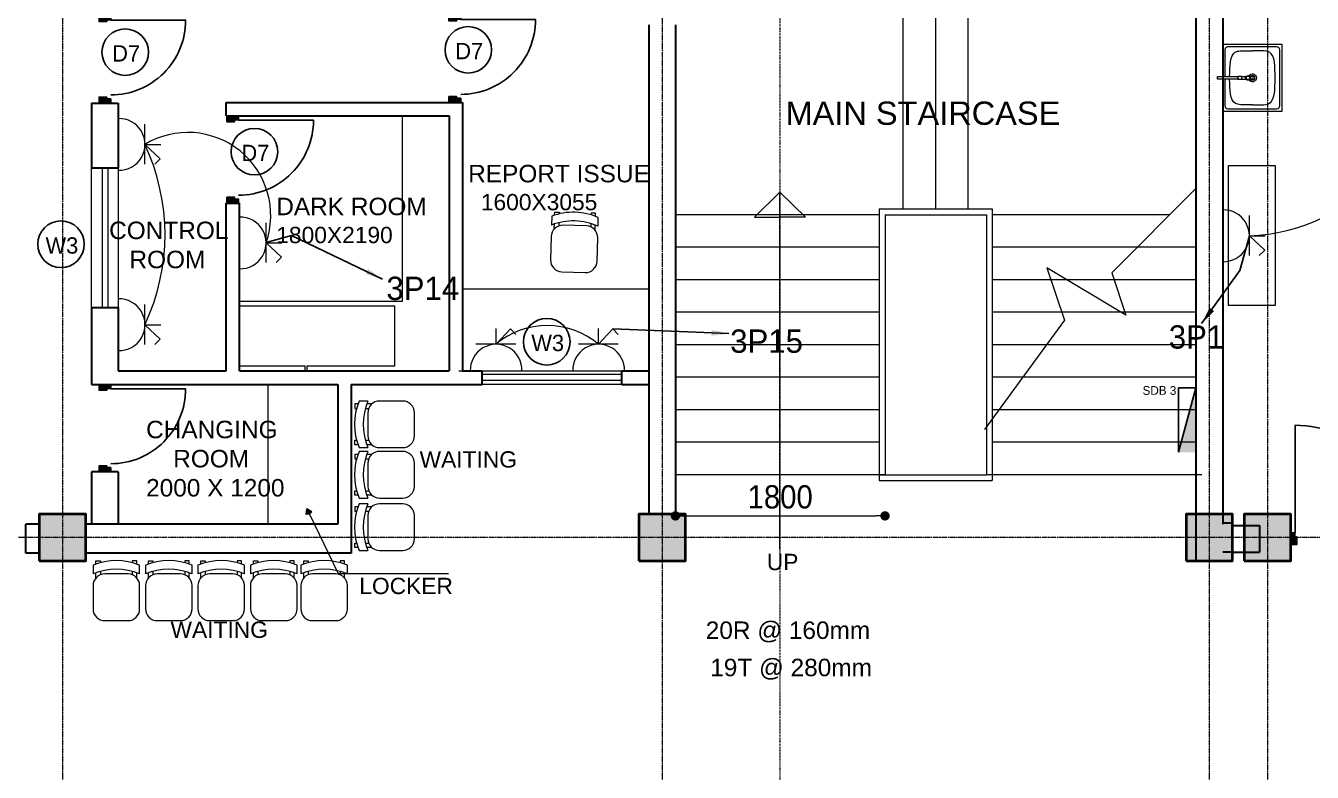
# Model space of a CAD drawing. Header units: inches. Extents: x -3071 to 2534411, y -17796 to 388172.
# Drawn here: x 1739535 to 1750585, y 306083 to 312490 of the extents above; entities that cross this region are included whole.
import ezdxf
from ezdxf.enums import TextEntityAlignment as Align

# ---------------------------------------------------------------- set-up
doc = ezdxf.new("R2010")
doc.units = ezdxf.units.IN
doc.header["$MEASUREMENT"] = 0
doc.linetypes.add('ACAD_ISO08W100', pattern=[36, 24, -3, 6, -3])
doc.linetypes.add('DASHDOT2', pattern=[12.7, 6.35, -3.175, 0, -3.175])
for name, color, linetype, lineweight in [('001-Archi- door window elevation', 92, 'Continuous', 25), ('001-Archi-Opening Tags', 14, 'Continuous', 25), ('002-Archi- Opening', 90, 'Continuous', 25), ('4 DB BOXES', 3, 'Continuous', 25), ('5 DB BOXES', 3, 'Continuous', 25), ('A .4 col', 5, 'Continuous', 40), ('A 0.05 hatch', 252, 'Continuous', 5), ('A 0.09 Furniture', 30, 'Continuous', 5), ('A 0.13 dw', 3, 'Continuous', 13), ('A 0.13 sanitary', 8, 'Continuous', 13), ('A 0.40 wall', 160, 'Continuous', 40), ('cen', 50, 'ACAD_ISO08W100', 5), ('DIM', 161, 'Continuous', 15), ('p1 walls stone outline', 4, 'Continuous', 30), ('Power Sockets City supply', 141, 'Continuous', 13), ('section', 6, 'DASHDOT2', 20), ('text', 7, 'Continuous', 25)]:
    doc.layers.add(name, color=color, linetype=linetype, lineweight=lineweight)
doc.layers.add('Wires', color=1, linetype='Continuous')
doc.styles.add('AERIAL', font='arial.ttf', dxfattribs={"height": 10})
doc.styles.add('Archi 100', font='GOTHIC.TTF', dxfattribs={"height": 200})
doc.styles.add('ARIAL', font='arial.ttf', dxfattribs={"width": 0.9})
doc.styles.add('CG', font='GOTHIC.TTF', dxfattribs={"height": 40})
doc.dimstyles.new('Archi 100', dxfattribs={"dimtxt": 200, "dimasz": 150, "dimexe": 150, "dimexo": 300, "dimgap": 50, "dimtad": 1, "dimdec": 0, "dimrnd": 5, "dimzin": 0, "dimdsep": 46, "dimtxsty": 'Archi 100', "dimblk": 'ARCHTICK', "dimcen": 0.09, "dimdle": 150, "dimclrd": 256, "dimclre": 256, "dimclrt": 256, "dimadec": 0, "dimazin": 0, "dimtfac": 1, "dimtdec": 0, "dimtix": 1, "dimtofl": 0, "dimtmove": 0, "dimatfit": 3, "dimfxl": 150, "dimfxlon": 1, "dimtolj": 1, "dimtzin": 0, "dimlwd": -1, "dimlwe": -1, "dimarcsym": 0})
doc.dimstyles.new('el to el 200', dxfattribs={"dimtxt": 200, "dimasz": 80, "dimexe": 150, "dimexo": 150, "dimgap": 60, "dimtad": 1, "dimdec": 1, "dimlfac": -1, "dimrnd": 1, "dimdsep": 46, "dimtxsty": 'ARIAL', "dimblk": 'DOT', "dimcen": 1, "dimdle": 25, "dimse1": 1, "dimse2": 1, "dimclrd": 256, "dimclre": 256, "dimclrt": 256, "dimadec": 0, "dimazin": 0, "dimtfac": 1, "dimtdec": 1, "dimtix": 1, "dimtmove": 1, "dimatfit": 0, "dimfxl": 400, "dimfxlon": 1, "dimlwd": 9, "dimlwe": 9, "dimarcsym": 0})

# ---------------------------------------------------------------- blocks, each defined once
blk = doc.blocks.new('_Dot')
at = {"color": 0, "linetype": 'ByBlock', "lineweight": -2}
blk.add_line((-0.5, 0), (-1, 0), dxfattribs=at)
at = {"color": 0, "linetype": 'ByBlock', "const_width": 0.5}
blk.add_lwpolyline([(-0.25, 0, 1), (0.25, 0, 1)], format="xyb", close=True, dxfattribs=at)
blk = doc.blocks.new('*D1289')
at = {"layer": 'Defpoints', "color": 0, "ltscale": 20, "transparency": 16777216}
for p in [(1745115, 308636), (1746915, 308636), (1746915, 308283)]:
    blk.add_point(p, dxfattribs=at)
at = {"layer": 'DIM', "lineweight": 9, "ltscale": 20, "transparency": 16777216}
blk.add_line((1745195, 308283), (1746835, 308283), dxfattribs=at)
at = {"layer": 'DIM', "lineweight": 9, "ltscale": 20, "transparency": 16777216, "xscale": 80, "yscale": 80, "zscale": 80}
for p, rotation in [((1745115, 308283), 179.9999999999999), ((1746915, 308283), 359.9999999999999)]:
    blk.add_blockref('_Dot', p, dxfattribs=dict(at, rotation=rotation))
at = {"layer": 'DIM', "ltscale": 20, "transparency": 16777216, "insert": (1746015, 308445), "char_height": 200, "attachment_point": 5, "style": 'ARIAL'}
blk.add_mtext('1800', dxfattribs=at)
blk = doc.blocks.new('*U683')
at = {"ltscale": 100}
for points in [[(5, 50), (5, -50), (55, -50), (55, 15), (40, 15), (40, 50)], [(745, 50), (745, -50), (695, -50), (695, 15), (710, 15), (710, 50)]]:
    blk.add_hatch(color=256, dxfattribs=at).paths.add_polyline_path(points)
blk.add_lwpolyline([(43, 50), (43, 684, -0.414214), (677, 50)], format="xyb", dxfattribs=at)
for points in [[(5, 50), (5, -50), (55, -50), (55, 15), (40, 15), (40, 50)], [(745, 50), (745, -50), (695, -50), (695, 15), (710, 15), (710, 50)]]:
    blk.add_lwpolyline(points, close=True)
blk = doc.blocks.new('chair ordinary plan')
at = {"linetype": 'Continuous'}
for p, q in [((100, 515), (-100, 515)), ((-200, 415), (-200, 215)), ((200, 215), (200, 415)), ((-200, 115), (-200, 40)), ((-100, 115), (100, 115)), ((200, 40), (200, 115))]:
    blk.add_line(p, q, dxfattribs=at)
for points in [[(-175, 149), (-175, 105)], [(-137, 94), (-137, 122)], [(137, 94), (137, 122)], [(175, 149), (175, 105)], [(-175, 30), (-175, 3), (-137, 3), (-137, 19)], [(175, 30), (175, 3), (137, 3), (137, 19)]]:
    blk.add_lwpolyline(points, dxfattribs=at)
for centre, radius, start, end in [((-100, 415), 100, 90, 180), ((100, 415), 100, 0, 90), ((-100, 215), 100, 180, 270), ((0, 595), 520, 247.3799, 292.6201), ((100, 215), 100, 270, 0), ((0, 520), 520, 247.3799, 292.6201)]:
    blk.add_arc(centre, radius, start, end, dxfattribs=at)
blk = doc.blocks.new('window tag')
blk.add_circle((0, 0), 200)
at = {"style": 'Archi 100', "flags": 1}
for tag, p in [('WIDTH', (15, 174.5)), ('HEIGHT', (-4.5, -348.5))]:
    blk.add_attdef(tag, p, '', height=200, dxfattribs=at)
at = {"style": 'Archi 100'}
blk.add_attdef('SYMBOL', text='', height=200, dxfattribs=at).set_placement((8, -10.5), align=Align.MIDDLE_CENTER)
blk = doc.blocks.new('vfrfrfef')
at = {"layer": 'A 0.13 dw'}
for points in [[(1185496, 370608), (1185496, 370378), (1184296, 370378), (1184296, 370608)], [(1184296, 370465), (1185496, 370465), (1185496, 370515), (1184296, 370515)]]:
    blk.add_lwpolyline(points, close=True, dxfattribs=at)
blk = doc.blocks.new('BGGR')
at = {"layer": 'A 0.13 dw'}
for points in [[(1190600, 331349), (1190600, 331464), (1191800, 331464), (1191800, 331349)], [(1191800, 331434), (1190600, 331434), (1190600, 331384), (1191800, 331384)]]:
    blk.add_lwpolyline(points, close=True, dxfattribs=at)
blk = doc.blocks.new('bench 0400 x 1200 plan')
at = {"color": 0, "linetype": 'Continuous'}
blk.add_lwpolyline([(1200, 0), (0, 0), (0, 400), (1200, 400)], close=True, dxfattribs=at)
blk = doc.blocks.new('*U654')
at = {"ltscale": 100}
for points in [[(5, 50), (5, -50), (55, -50), (55, 15), (40, 15), (40, 50)], [(995, 50), (995, -50), (945, -50), (945, 15), (960, 15), (960, 50)]]:
    blk.add_hatch(color=256, dxfattribs=at).paths.add_polyline_path(points)
blk.add_lwpolyline([(43, 50), (43, 964, -0.414214), (957, 50)], format="xyb", dxfattribs=at)
for points in [[(5, 50), (5, -50), (55, -50), (55, 15), (40, 15), (40, 50)], [(995, 50), (995, -50), (945, -50), (945, 15), (960, 15), (960, 50)]]:
    blk.add_lwpolyline(points, close=True)
blk = doc.blocks.new('tap bib short neck plan')
at = {"linetype": 'Continuous'}
blk.add_lwpolyline([(39, 10), (0, 10), (0, -10), (39, -10)], dxfattribs=at)
blk.add_lwpolyline([(74, -8), (95, -8, 1), (95, 8), (74, 8)], format="xyb", dxfattribs=at)
for radius in [20, 15]:
    blk.add_circle((56, 0), radius, dxfattribs=at)
blk = doc.blocks.new('basin')
at = {"layer": 'A 0.13 sanitary', "extrusion": (0, 0, -1)}
blk.add_lwpolyline([(179136, -195359), (179412, -195359), (179412, -194849), (178840, -194849), (178840, -195359), (179115, -195359)], dxfattribs=at)
blk.add_lwpolyline([(179136, -195339), (179367, -195339, 0.414214), (179392, -195314), (179392, -194894, 0.414214), (179367, -194869), (178885, -194869, 0.414214), (178860, -194894), (178860, -195314, 0.414214), (178885, -195339), (179115, -195339)], format="xyb", dxfattribs=at)
at = {"layer": 'A 0.13 sanitary'}
for points in [[(-179112, -195198), (-179139, -195198), (-179139, -195228), (-179112, -195228)], [(-179115, -195228), (-179136, -195228), (-179136, -195404), (-179115, -195404)]]:
    blk.add_lwpolyline(points, close=True, dxfattribs=at)
for radius, start, end in [(35, 300.7574, 239.2426), (21, 293.8762, 246.1238)]:
    blk.add_arc((-179126, -195104), radius, start, end, dxfattribs=at)
for points, knots in [([(-179358, -195104), (-179358, -195011), (-179358, -194909), (-179126, -194909), (-178893, -194909), (-178893, -195009), (-178893, -195104)], [342.783985, 342.783985, 342.783985, 342.783985, 446.898133, 685.56797, 924.237807, 1028.351955, 1028.351955, 1028.351955, 1028.351955]), ([(-179358, -195104), (-179358, -195196), (-179358, -195296), (-179228, -195299), (-179136, -195299)], [342.783985, 342.783985, 342.783985, 342.783985, 446.898133, 676.81216, 676.81216, 676.81216, 676.81216]), ([(-179115, -195299), (-179023, -195299), (-178893, -195296), (-178893, -195199), (-178893, -195104)], [694.323773, 694.323773, 694.323773, 694.323773, 924.237807, 1028.351955, 1028.351955, 1028.351955, 1028.351955])]:
    blk.add_open_spline(points, degree=3, knots=knots, dxfattribs=at)
at = {"layer": 'A 0.13 sanitary', "extrusion": (0, 0, -1), "zscale": -1, "rotation": 89.99999999999999}
blk.add_blockref('tap bib short neck plan', (179126, -195198), dxfattribs=at)
blk = doc.blocks.new('_ArchTick')
at = {"color": 0, "linetype": 'ByBlock', "const_width": 0.15}
blk.add_lwpolyline([(-0.5, -0.5), (0.5, 0.5)], dxfattribs=at)
blk = doc.blocks.new('*D1627')
at = {"transparency": 16777216}
for p, q in [((1765924, 312897), (1765924, 313047)), ((1765774, 312897), (1766074, 312897)), ((1765774, 312516), (1766074, 312516)), ((1765924, 312516), (1765924, 312366))]:
    blk.add_line(p, q, dxfattribs=at)
at = {"layer": 'Defpoints', "color": 0, "transparency": 16777216}
for p in [(1764300, 312897), (0, 312516), (1765924, 312516)]:
    blk.add_point(p, dxfattribs=at)
at = {"transparency": 16777216, "xscale": 150, "yscale": 150, "zscale": 150}
for p, rotation in [((1765924, 312897), 270), ((1765924, 312516), 90)]:
    blk.add_blockref('_ArchTick', p, dxfattribs=dict(at, rotation=rotation))
at = {"transparency": 16777216, "insert": (1765769, 312706), "char_height": 200, "attachment_point": 5, "rotation": 90, "style": 'Archi 100'}
blk.add_mtext('\\A1;380', dxfattribs=at)
blk = doc.blocks.new('*D1628')
at = {"transparency": 16777216}
for p, q in [((1623, 312666), (1623, 308147)), ((1473, 312516), (1773, 312516)), ((1773, 308297), (1473, 308297))]:
    blk.add_line(p, q, dxfattribs=at)
at = {"layer": 'Defpoints', "color": 0, "transparency": 16777216}
for p in [(0, 312516), (1623, 308297), (1764300, 308297)]:
    blk.add_point(p, dxfattribs=at)
at = {"transparency": 16777216, "xscale": 150, "yscale": 150, "zscale": 150}
for p, rotation in [((1623, 312516), 90), ((1623, 308297), 270)]:
    blk.add_blockref('_ArchTick', p, dxfattribs=dict(at, rotation=rotation))
at = {"transparency": 16777216, "insert": (1468, 310406), "char_height": 200, "attachment_point": 5, "rotation": 90, "style": 'Archi 100'}
blk.add_mtext('\\A1;4220', dxfattribs=at)
blk = doc.blocks.new('15A N soc')
at = {"layer": 'Power Sockets City supply', "color": 244, "lineweight": 13, "true_color": 0x991b1e}
for p, q in [((52222.5612, 99516.2064), (52222.5611, 99516.2603)), ((52222.5612, 99516.2064), (52222.6099, 99516.2585)), ((52222.6099, 99516.2585), (52222.6282, 99516.2401)), ((52222.6282, 99516.2064), (52222.4926, 99516.2064)), ((52222.4338, 99516.1156), (52222.6863, 99516.1156))]:
    blk.add_line(p, q, dxfattribs=at)
blk.add_arc((52222.5612, 99516.1182), 0.0881, 358.32, 181.68, dxfattribs=at)
blk = doc.blocks.new('FDB')
at = {"layer": '4 DB BOXES'}
blk.add_hatch(color=256, dxfattribs=at).paths.add_polyline_path([(-65075.48, -197982.42), (-65075.48, -197977), (-65095.76, -197982.42)])
for p, q in [((-65095.76, -197982.42), (-65095.76, -197977)), ((-65095.76, -197977), (-65075.48, -197977)), ((-65075.48, -197977), (-65095.76, -197982.42)), ((-65075.48, -197982.42), (-65095.76, -197982.42))]:
    blk.add_line(p, q, dxfattribs=at)

msp = doc.modelspace()

# ---------------------------------------------------------------- hatches: boundary and pattern name
at = {"layer": 'A .4 col', "linetype": 'Continuous'}
h = msp.add_hatch(color=256, dxfattribs=at)
h.dxf.hatch_style = 1
h.paths.add_polyline_path([(1739650.46, 307896.78), (1740050.46, 307896.78), (1740050.46, 308296.78), (1739650.46, 308296.78)])
h = msp.add_hatch(color=256, dxfattribs=at)
h.dxf.hatch_style = 1
h.paths.add_polyline_path([(1744800.46, 307896.78), (1745200.46, 307896.78), (1745200.46, 308296.78), (1744800.46, 308296.78)])
h = msp.add_hatch(color=256, dxfattribs=at)
h.dxf.hatch_style = 1
h.paths.add_polyline_path([(1749500.46, 307896.78), (1749900.46, 307896.78), (1749900.46, 308296.78), (1749500.46, 308296.78)])
h = msp.add_hatch(color=256, dxfattribs=at)
h.dxf.hatch_style = 1
h.paths.add_polyline_path([(1750000.46, 307896.78), (1750400.46, 307896.78), (1750400.46, 308296.78), (1750000.46, 308296.78)])
at = {"layer": 'DIM', "ltscale": 20}
msp.add_hatch(color=256, dxfattribs=at).paths.add_polyline_path([(1741991.94, 308316.42), (1741949.73, 308344.07), (1741945.25, 308293.81), (1741972.52, 308297)])

# ---------------------------------------------------------------- linework, layer by layer
at = {"layer": 'A .4 col', "linetype": 'Continuous'}
for points in [[(1739650.46, 307896.78), (1740050.46, 307896.78), (1740050.46, 308296.78), (1739650.46, 308296.78)], [(1744800.46, 307896.78), (1745200.46, 307896.78), (1745200.46, 308296.78), (1744800.46, 308296.78)], [(1749500.46, 307896.78), (1749900.46, 307896.78), (1749900.46, 308296.78), (1749500.46, 308296.78)], [(1750000.46, 307896.78), (1750400.46, 307896.78), (1750400.46, 308296.78), (1750000.46, 308296.78)]]:
    msp.add_lwpolyline(points, close=True, dxfattribs=at)
at = {"layer": 'A 0.05 hatch', "linetype": 'Continuous'}
for p, q in [((1746012.87, 311061.92), (1745793.01, 310847.13)), ((1746012.87, 307997.71), (1746012.87, 311061.92)), ((1746012.87, 311061.92), (1746232.72, 310847.13)), ((1745793.01, 310847.13), (1746012.87, 310847.13)), ((1746232.72, 310847.13), (1746012.87, 310847.13))]:
    msp.add_line(p, q, dxfattribs=at)
at = {"layer": 'A 0.09 Furniture', "linetype": 'Continuous'}
for p, q in [((1743285.92, 310231.79), (1744885.46, 310231.79)), ((1741614.99, 309411.78), (1741614.99, 308211.78))]:
    msp.add_line(p, q, dxfattribs=at)
msp.add_lwpolyline([(1743170.92, 309526.78), (1741952.16, 309526.78), (1741952.16, 309571.78), (1742706.21, 309571.78), (1742706.21, 310081.78), (1741370.49, 310081.78), (1741370.49, 309571.78), (1741931.16, 309571.78), (1741931.16, 309526.78), (1741370.49, 309526.78), (1741370.49, 310126.78), (1742770.53, 310126.78), (1742770.53, 311716.78)], dxfattribs=at)
at = {"layer": 'cen', "ltscale": 2}
for p, q in [((1739850.46, 317019.35), (1739850.46, 291342.14)), ((1745000.46, 317019.35), (1745000.46, 291342.14)), ((1749700.46, 317019.35), (1749700.46, 291342.14)), ((1750200.46, 317019.35), (1750200.46, 291342.14)), ((1768615.46, 308096.78), (1720935.46, 308096.78))]:
    msp.add_line(p, q, dxfattribs=at)
at = {"layer": 'DIM', "ltscale": 20}
for p, q in [((1747071.46, 310918.03), (1747071.46, 312666.78)), ((1747350.46, 310918.03), (1747350.46, 312666.78)), ((1747629.46, 310918.03), (1747629.46, 312666.78)), ((1746865.46, 310868.03), (1745115.46, 310868.03)), ((1749361.71, 310868.03), (1747835.46, 310868.03)), ((1746865.46, 310589.03), (1745115.46, 310589.03)), ((1749585.46, 310589.03), (1747835.46, 310589.03)), ((1746865.46, 310310.03), (1745115.46, 310310.03)), ((1749585.46, 310310.03), (1747835.46, 310310.03)), ((1746865.46, 310031.03), (1745115.46, 310031.03)), ((1749585.46, 310031.03), (1747835.46, 310031.03)), ((1746865.46, 309752.03), (1745115.46, 309752.03)), ((1749585.46, 309752.03), (1747835.46, 309752.03)), ((1746865.46, 309473.03), (1745115.46, 309473.03)), ((1749585.46, 309473.03), (1747835.46, 309473.03)), ((1746865.46, 309194.03), (1745115.46, 309194.03)), ((1749585.46, 309194.03), (1747835.46, 309194.03)), ((1746865.46, 308915.03), (1745115.46, 308915.03)), ((1749585.46, 308915.03), (1747835.46, 308915.03)), ((1746915.46, 308636.03), (1745115.46, 308636.03)), ((1746915.46, 308636.03), (1747785.46, 308636.03)), ((1749635.46, 308636.03), (1747785.46, 308636.03)), ((1746865.46, 308586.03), (1747835.46, 308586.03)), ((1741945.25, 308293.81), (1741949.73, 308344.07)), ((1741972.52, 308297), (1741945.25, 308293.81)), ((1741991.94, 308316.42), (1741949.73, 308344.07)), ((1741972.52, 308297), (1741991.94, 308316.42)), ((1741972.52, 308297), (1742219.2, 307787.57)), ((1742219.2, 307787.57), (1743167.55, 307787.57))]:
    msp.add_line(p, q, dxfattribs=at)
at = {"layer": 'DIM'}
for p, q in [((1746865.46, 310918.03), (1747835.46, 310918.03)), ((1746865.46, 310918.03), (1746865.46, 308586.03)), ((1746915.46, 310868.03), (1747785.46, 310868.03)), ((1746915.46, 310868.03), (1746915.46, 308636.03)), ((1747785.46, 310868.03), (1747785.46, 308636.03)), ((1747835.46, 310918.03), (1747835.46, 308586.03)), ((1746865.46, 308636.03), (1746915.46, 308636.03))]:
    msp.add_line(p, q, dxfattribs=at)
at = {"layer": 'DIM', "ltscale": 20}
msp.add_lwpolyline([(1749585.46, 311091.78), (1748862.95, 310369.27), (1748982.47, 310005.96), (1748305.61, 310411), (1748455.37, 309961.69), (1747768.57, 309025.44)], dxfattribs=at)
at = {"layer": 'p1 walls stone outline'}
for p, q in [((1749585.46, 312696.78), (1749585.46, 307896.78)), ((1749815.46, 312581.78), (1749815.06, 308211.78)), ((1744885.46, 312496.78), (1744885.46, 308296.78)), ((1745115.46, 312496.78), (1745115.46, 308296.78)), ((1740100.46, 311826.71), (1740100.46, 311270.77)), ((1740100.46, 311826.71), (1740330.46, 311826.71)), ((1740330.46, 311826.71), (1740330.46, 311270.77)), ((1741255.99, 311831.78), (1743285.92, 311831.78)), ((1741255.99, 311716.78), (1741255.99, 311831.78)), ((1743285.92, 311831.78), (1743285.92, 309526.78)), ((1741255.99, 311716.78), (1743170.92, 311716.78)), ((1743170.92, 311716.78), (1743170.92, 309526.78)), ((1740100.46, 311270.77), (1740330.46, 311270.77)), ((1741255.99, 309526.78), (1741255.99, 310966.78)), ((1741255.99, 310966.78), (1741370.99, 310966.78)), ((1741370.99, 309526.78), (1741370.99, 310966.78)), ((1740100.46, 310070.89), (1740100.46, 309411.78)), ((1740100.46, 310070.89), (1740330.46, 310070.89)), ((1740330.46, 310070.89), (1740330.46, 309526.78)), ((1740330.46, 309526.78), (1741255.99, 309526.78)), ((1741370.99, 309526.78), (1743170.92, 309526.78)), ((1743285.92, 309526.78), (1743454.37, 309526.78)), ((1743454.37, 309411.78), (1743454.37, 309526.78)), ((1744654.94, 309526.78), (1744885.46, 309526.78)), ((1744654.94, 309411.78), (1744654.94, 309526.78)), ((1740100.46, 309411.78), (1742214.99, 309411.78)), ((1742214.99, 309411.78), (1742214.99, 308211.78)), ((1742329.99, 309411.78), (1743454.37, 309411.78)), ((1742329.99, 309411.78), (1742329.99, 307961.78)), ((1744654.94, 309411.78), (1744885.46, 309411.78)), ((1744885.46, 309321.78), (1744885.46, 308296.78)), ((1740100.46, 308661.78), (1740100.46, 308211.78)), ((1740330.46, 308661.78), (1740100.46, 308661.78)), ((1740330.46, 308661.78), (1740330.46, 308211.78)), ((1739650.46, 308211.78), (1739535.46, 308211.78)), ((1739535.46, 307961.78), (1739535.46, 308211.78)), ((1739650.46, 308211.78), (1739650.46, 307961.78)), ((1742214.99, 308211.78), (1740050.46, 308211.78)), ((1749900.46, 308221.78), (1749815.46, 308221.78)), ((1749900.46, 308201.78), (1750130.46, 308201.78)), ((1750130.46, 308201.78), (1750130.46, 307971.78)), ((1739650.46, 307961.78), (1739535.46, 307961.78)), ((1742329.99, 307961.78), (1740050.46, 307961.78)), ((1749900.46, 307971.78), (1749815.46, 307971.78)), ((1749900.46, 307971.78), (1750130.46, 307971.78))]:
    msp.add_line(p, q, dxfattribs=at)
at = {"layer": 'section'}
msp.add_line((1746012.87, 316795.25), (1746012.87, 290880.84), dxfattribs=at)
at = {"layer": 'Wires', "color": 2, "lineweight": 9}
for centre, radius, start, end in [((1749976.34, 312322.05), 1636.23, 272.377222, 1.07787), ((1740928.1, 310862.71), 711.6, 340.755709, 121.206059), ((1738907.15, 310697.51), 1824.49, 334.903798, 25.096202), ((1744014.36, 309230.7), 685.8, 49.958219, 130.041781)]:
    msp.add_arc(centre, radius, start, end, dxfattribs=at)

# ---------------------------------------------------------------- block references
at = {"layer": '001-Archi- door window elevation', "color": 2, "rotation": 90}
msp.add_blockref('vfrfrfef', (2110708.3, -874225.23), dxfattribs=at)
at = {"layer": '001-Archi- door window elevation', "color": 2}
msp.add_blockref('BGGR', (552854.4, -21937.21), dxfattribs=at)
at = {"layer": '001-Archi-Opening Tags'}
ref = msp.add_blockref('window tag', (1743336.39, 312283.26), dxfattribs=at)
ref.add_attrib('SYMBOL', 'D7', dxfattribs={"layer": '0', "height": 140, "style": 'CG'}).set_placement((1743344.39, 312272.76), align=Align.MIDDLE_CENTER)
ref = msp.add_blockref('window tag', (1740389.93, 312263.27), dxfattribs=at)
ref.add_attrib('SYMBOL', 'D7', dxfattribs={"layer": '0', "height": 140, "style": 'CG'}).set_placement((1740397.93, 312252.77), align=Align.MIDDLE_CENTER)
ref = msp.add_blockref('window tag', (1741499.82, 311409.11), dxfattribs=at)
ref.add_attrib('SYMBOL', 'D7', dxfattribs={"layer": '0', "height": 140, "style": 'CG'}).set_placement((1741507.82, 311398.61), align=Align.MIDDLE_CENTER)
ref = msp.add_blockref('window tag', (1739838.32, 310614.57), dxfattribs=at)
ref.add_attrib('SYMBOL', 'W3', dxfattribs={"layer": '0', "height": 140, "style": 'CG'}).set_placement((1739846.32, 310604.07), align=Align.MIDDLE_CENTER)
ref = msp.add_blockref('window tag', (1744010.36, 309777.72), dxfattribs=at)
ref.add_attrib('SYMBOL', 'W3', dxfattribs={"layer": '0', "height": 140, "style": 'CG'}).set_placement((1744018.36, 309767.22), align=Align.MIDDLE_CENTER)
at = {"layer": '002-Archi- Opening', "rotation": 270}
for p, xscale, yscale, zscale in [((1743220.38, 312586.85), 1.013513513513317, 1.013513513513317, 1.013513513513317), ((1740215.46, 312581.78), 1.013514185287931, 1.013514185287931, 1.013514185287931), ((1741313.49, 311721.85), 1.013513513513317, 1.013513513513317, 1.013513513513317), ((1740215.46, 309416.85), 1.013514185287931, 1.013514185287931, 1.013514185287931)]:
    msp.add_blockref('*U683', p, dxfattribs=dict(at, xscale=xscale, yscale=yscale, zscale=zscale))
at = {"layer": '002-Archi- Opening', "xscale": 1.010101010106155, "yscale": 1.010101010106155, "zscale": 1.010101010106155}
msp.add_blockref('*U654', (1750395.41, 308086.78), dxfattribs=at)
at = {"layer": '5 DB BOXES', "xscale": -27.26879209834785, "yscale": 27.26879211394649, "zscale": 27.26879210264321, "rotation": 90}
msp.add_blockref('FDB', (-3649158.15, -1465700.4), dxfattribs=at)
at = {"layer": 'A 0.09 Furniture', "linetype": 'Continuous'}
for name, p, rotation in [('bench 0400 x 1200 plan', (1749864.9, 311290.16), 270), ('chair ordinary plan', (1744253.6, 310889.34), 178.4708046056588), ('chair ordinary plan', (1742358.52, 309068.82), 270), ('chair ordinary plan', (1742358.52, 308636.27), 270), ('chair ordinary plan', (1742358.52, 308185.79), 270), ('chair ordinary plan', (1740313.84, 307899.28), 180), ('chair ordinary plan', (1740764.32, 307899.28), 180), ('chair ordinary plan', (1741214.8, 307899.28), 180), ('chair ordinary plan', (1741665.27, 307899.28), 180), ('chair ordinary plan', (1742097.82, 307899.28), 180)]:
    msp.add_blockref(name, p, dxfattribs=dict(at, rotation=rotation))
at = {"layer": 'A 0.40 wall', "xscale": -1, "rotation": 270}
msp.add_blockref('basin', (1945174.06, 491168.75), dxfattribs=at)
at = {"layer": 'Power Sockets City supply', "lineweight": 0, "xscale": 2523.339306174504, "yscale": 2523.339306174504, "zscale": 2523.339306174504, "rotation": 270}
for p in [(-249372595.7, 132086712.69), (-249371555.17, 132085867.45), (-249363110.9, 132085928.57), (-249372595.7, 132085165.01)]:
    msp.add_blockref('15A N soc', p, dxfattribs=at)
at = {"layer": 'Power Sockets City supply', "lineweight": 0, "xscale": 2523.339306174504, "yscale": 2523.339306174504, "zscale": 2523.339306174504}
for p in [(-130031666.12, -250803399.38), (-130030785.77, -250803399.38)]:
    msp.add_blockref('15A N soc', p, dxfattribs=at)

# ---------------------------------------------------------------- texts
at = {"layer": 'text', "attachment_point": 1, "style": 'AERIAL'}
for s, insert, char_height, width in [('MAIN STAIRCASE', (1746060.94, 311839.4), 200, 14192.8258), ('REPORT ISSUE\\P{\\H0.9333x;  1600X3055}', (1743335.42, 311296.12), 150, 14192.8258), ('DARK ROOM\\P{\\H0.9333x;1800X2190}', (1741687.1, 311013.92), 150, 14192.8258), ('CONTROL \\P   ROOM', (1740251.6, 310808.82), 150, 14192.8258), ('CHANGING\\P    ROOM\\P2000 X 1200', (1740569.31, 309099.5), 150, 14192.8258), ('WAITING', (1742918.01, 308837.69), 140, 14192.8258), ('UP', (1745899.69, 307957.5), 140, 1897.5412), ('LOCKER', (1742400.1, 307751.57), 140, 14192.8258), ('WAITING', (1740778.81, 307376.09), 140, 14192.8258), ('20R @ 160mm', (1745375.64, 307376.64), 150, 14192.8258), ('19T @ 280mm', (1745414.16, 307056.73), 150, 14192.8258)]:
    msp.add_mtext(s, dxfattribs=dict(at, insert=insert, char_height=char_height, width=width))
at = {"layer": 'Wires', "lineweight": 9, "attachment_point": 1, "style": 'CG'}
for s, width, gutter_width, insert, char_height in [('3P14', 291.9664, 300, (1742633.03, 310335.93), 200), ('3P15', 291.9664, 300, (1745585.69, 309883.03), 200), ('3P1', 291.9664, 300, (1749352.44, 309918.91, 0), 200), ('SDB 3', 404.0556, 200, (1749127.24, 309397.06), 75)]:
    msp.add_mtext_dynamic_manual_height_columns(s, width=width, gutter_width=gutter_width, heights=[0], dxfattribs=dict(at, insert=insert, char_height=char_height))

# ---------------------------------------------------------------- dimensions: what is measured, and where the dimension line sits
dim = msp.add_linear_dim(base=(1765923.68, 312515.96), p1=(1764300.46, 312896.78), p2=(0, 312515.96), angle=90, dimstyle='Archi 100')
dim.commit()
dim.dimension.update_dxf_attribs({"geometry": '*D1627', "text_midpoint": (1765768.65, 312706.37)})
dim = msp.add_linear_dim(base=(1623.21, 308296.78), p1=(0, 312515.96), p2=(1764300.46, 308296.78), angle=90, dimstyle='Archi 100', override={"dimtmove": 1})
dim.commit()
dim.dimension.update_dxf_attribs({"geometry": '*D1628', "text_midpoint": (1468.18, 310406.37)})
at = {"layer": 'DIM', "ltscale": 20}
dim = msp.add_aligned_dim(p1=(1745115.46, 308636.03), p2=(1746915.46, 308636.03), distance=-353.49, dimstyle='el to el 200', dxfattribs=at)
dim.commit()
dim.dimension.update_dxf_attribs({"geometry": '*D1289', "text_midpoint": (1746015.46, 308444.66)})

# ---------------------------------------------------------------- leaders
at = {"layer": 'Defpoints'}
for points in [[(1742599.45, 310315.97), (1741819.29, 310689.06), (1741599.94, 310628.17)], [(1749634.65, 309933.03), (1749961.47, 310388.25), (1750044.2, 310685.4)], [(1745575.02, 309848.12), (1744578.54, 309887.4), (1744455.57, 309755.73)]]:
    msp.add_leader(points, dimstyle='Archi 100', override={"dimgap": 50, "dimtad": 0}, dxfattribs=at)

doc.saveas('drawing.dxf')
